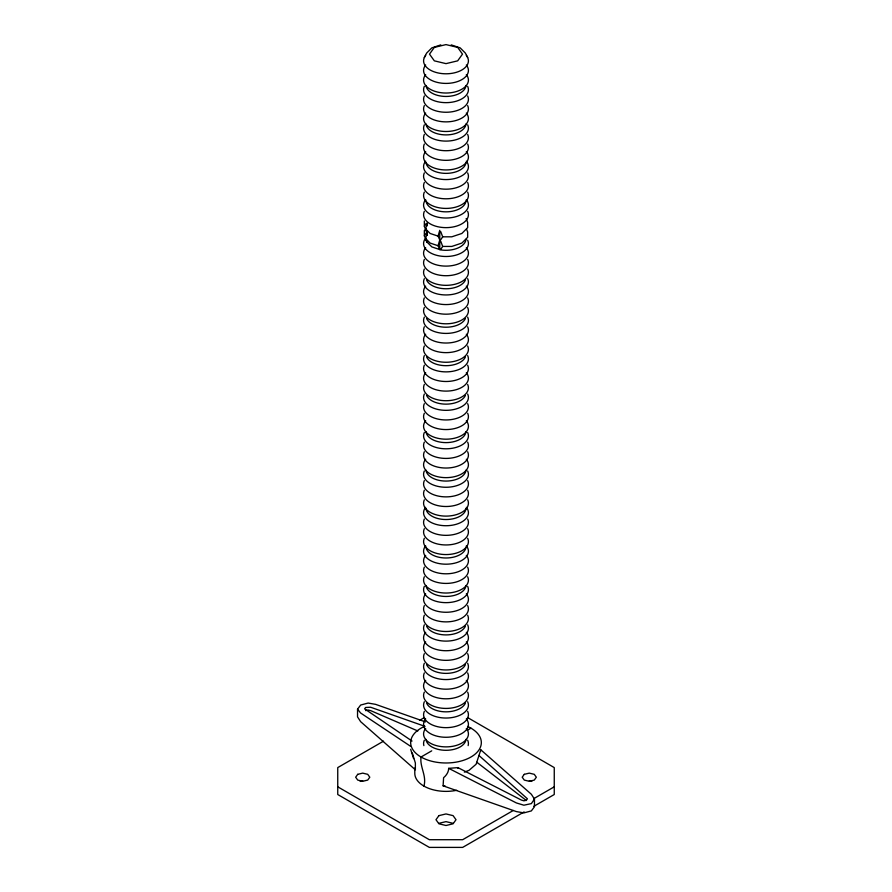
<?xml version="1.0" encoding="UTF-8"?>
<svg xmlns="http://www.w3.org/2000/svg" width="892" height="892" viewBox="0 0 892 892"><rect width="100%" height="100%" fill="white"/><g stroke="black" fill="none" stroke-linecap="round" stroke-linejoin="round"><path stroke-width="1.34" d="M427.268 235.466L427.268 232.723L425.573 228.898L427.268 223.111L427.268 225.854M426.276 228.642L424.347 230.582L424.347 235.845L427.268 242.334L425.573 238.51L427.268 232.723M439.767 249.548L438.061 245.724L439.767 239.937L438.061 236.112L439.767 230.314L439.767 249.548L440.726 249.37L442.677 246.437L440.726 241.219M478.959 755.468L480.799 749.804L531.376 794.293L534.464 799.087L534.464 806.781L531.353 810.906L523.872 812.902L516.39 811.597L443.112 785.83L443.592 777.724C446.323 775.449 448.709 772.026 448.687 768.346L457.908 767.622L521.385 800.057L523.883 800.815L526.369 800.28L527.406 798.775L478.959 755.468L476.116 764.221L469.047 770.32L464.353 772.138M424.347 57.501L426.666 53.052L431.839 47.867L440.815 44.879M440.726 239.758L442.677 236.815L440.726 231.608M426.309 231.429L424.347 226.233L426.309 223.29M424.347 235.845L426.309 232.901M534.464 799.087L531.353 803.614L523.872 805.208L516.39 802.945L448.687 768.346M412.305 752.982L415.371 763.006L415.371 769.807L360.624 721.661L357.536 716.867L357.536 709.173L360.647 705.048L368.128 703.052L375.61 704.357L425.473 721.896M383.549 741.152L337.745 767.588L337.745 794.516L429.342 847.4L462.658 847.4L524.128 811.91M419.708 720.279L424.525 717.491M431.728 750.83L421.013 757.018C419.641 767.087 426.9 775.784 423.934 786.097M467.408 730.225L470.987 728.173M513.279 810.482L462.658 839.707L429.342 839.707L337.745 786.822M533.762 798.652L554.255 786.822M533.762 806.346L554.255 794.516L554.255 767.588L467.475 717.491M365.62 710.612L368.117 710.01L370.615 710.612L417.835 730.972M360.223 781.414L362.721 780.823M438.92 823.327L446 821.632L453.08 823.327M442.677 236.815L451.798 236.815L461.855 233.47L467.653 227.661L467.653 222.398L466.182 218.495M442.677 246.437L451.798 246.437L461.855 243.081L467.653 237.283L467.653 232.009L466.672 229.411M443.112 785.83L445.041 785.941M529.279 780.823L531.777 781.414M451.185 44.879L460.16 47.867L465.334 53.052L467.653 57.501M438.061 236.112L430.145 233.47L425.573 228.898M438.061 245.724L430.145 243.081L425.573 238.51M425.016 726.378L370.615 707.244L365.631 707.479L364.594 708.85L412.037 741.051M410.353 746.147L360.624 713.009L357.536 709.173M476.796 762.225L526.38 800.537M413.598 758.579L410.666 749.325M457.908 767.622L457.908 768.346M480.799 749.804L480.799 750.874M424.347 220.96L424.347 226.233M414.791 767.979L414.791 773.364A31.209 18.018 0 0 0 456.693 790.29M466.338 65.016A22.423 12.945 0 0 1 446 83.413A22.423 12.945 0 0 1 425.662 65.016M466.338 55.404A22.423 12.945 0 0 1 446 73.791A22.423 12.945 0 0 1 425.662 55.404M466.338 74.627A22.423 12.945 0 0 1 446 93.024A22.423 12.945 0 0 1 425.662 74.627M465.992 85.509A20.025 11.563 0 0 1 446 96.448A20.025 11.563 0 0 1 426.008 85.509M467.653 105.579A22.423 12.945 0 0 1 446 121.87A22.423 12.945 0 0 1 424.347 105.579M467.653 95.957A22.423 12.945 0 0 1 446 112.258A22.423 12.945 0 0 1 424.347 95.957M466.338 113.094A22.423 12.945 0 0 1 446 131.492A22.423 12.945 0 0 1 425.662 113.094M465.992 123.966A20.025 11.563 0 0 1 446 134.904A20.025 11.563 0 0 1 426.008 123.966M467.653 86.346A22.423 12.945 0 0 1 446 102.647A22.423 12.945 0 0 1 424.347 86.346M467.653 144.036A22.423 12.945 0 0 1 446 160.337A22.423 12.945 0 0 1 424.347 144.036M467.653 134.424A22.423 12.945 0 0 1 446 150.715A22.423 12.945 0 0 1 424.347 134.424M466.338 151.551A22.423 12.945 0 0 1 446 169.948A22.423 12.945 0 0 1 425.662 151.551M465.992 162.433A20.025 11.563 0 0 1 446 173.371A20.025 11.563 0 0 1 426.008 162.433M467.653 124.813A22.423 12.945 0 0 1 446 141.103A22.423 12.945 0 0 1 424.347 124.813M467.653 182.503A22.423 12.945 0 0 1 446 198.793A22.423 12.945 0 0 1 424.347 182.503M467.653 172.881A22.423 12.945 0 0 1 446 189.182A22.423 12.945 0 0 1 424.347 172.881M465.992 200.89A20.025 11.563 0 0 1 446 211.839A20.025 11.563 0 0 1 426.008 200.89M467.653 192.115A22.423 12.945 0 0 1 446 208.416A22.423 12.945 0 0 1 424.347 192.115M466.338 161.173A22.423 12.945 0 0 1 446 179.571A22.423 12.945 0 0 1 425.662 161.173M467.653 211.348A22.423 12.945 0 0 1 446 227.638A22.423 12.945 0 0 1 424.347 211.348M465.992 239.357A20.025 11.563 0 0 1 440.815 249.905L431.839 246.906L426.666 241.732A20.025 11.563 0 0 1 426.008 239.357M466.338 199.63A22.423 12.945 0 0 1 446 218.027A22.423 12.945 0 0 1 425.662 199.63M467.653 259.427A22.423 12.945 0 0 1 446 275.717A22.423 12.945 0 0 1 424.347 259.427M466.338 247.708A22.423 12.945 0 0 1 446 266.106A22.423 12.945 0 0 1 425.662 247.708M465.334 280.188A20.025 11.563 0 0 1 446 288.763A20.025 11.563 0 0 1 426.666 280.188M467.653 269.038A22.423 12.945 0 0 1 446 285.34A22.423 12.945 0 0 1 424.347 269.038M467.653 240.193A22.423 12.945 0 0 1 444.071 256.439A22.423 12.945 0 0 1 425.662 238.097M467.653 297.883A22.423 12.945 0 0 1 446 314.185A22.423 12.945 0 0 1 424.347 297.883M466.338 286.176A22.423 12.945 0 0 1 446 304.573A22.423 12.945 0 0 1 425.662 286.176M465.334 318.656A20.025 11.563 0 0 1 446 327.219A20.025 11.563 0 0 1 426.666 318.656M467.653 307.506A22.423 12.945 0 0 1 446 323.796A22.423 12.945 0 0 1 424.347 307.506M467.653 278.661A22.423 12.945 0 0 1 446 294.951A22.423 12.945 0 0 1 424.347 278.661M466.338 334.255A22.423 12.945 0 0 1 446 352.641A22.423 12.945 0 0 1 425.662 334.255M467.653 326.74A22.423 12.945 0 0 1 446 343.03A22.423 12.945 0 0 1 424.347 326.74M465.334 357.112A20.025 11.563 0 0 1 446 365.687A20.025 11.563 0 0 1 426.666 357.112M467.653 345.962A22.423 12.945 0 0 1 446 362.263A22.423 12.945 0 0 1 424.347 345.962M467.653 317.117A22.423 12.945 0 0 1 446 333.418A22.423 12.945 0 0 1 424.347 317.117M466.338 372.711A22.423 12.945 0 0 1 446 391.109A22.423 12.945 0 0 1 425.662 372.711M467.653 365.196A22.423 12.945 0 0 1 446 381.497A22.423 12.945 0 0 1 424.347 365.196M465.334 395.58A20.025 11.563 0 0 1 446 404.143A20.025 11.563 0 0 1 426.666 395.58M467.653 384.43A22.423 12.945 0 0 1 446 400.72A22.423 12.945 0 0 1 424.347 384.43M467.653 355.585A22.423 12.945 0 0 1 446 371.875A22.423 12.945 0 0 1 424.347 355.585M467.653 413.275A22.423 12.945 0 0 1 446 429.565A22.423 12.945 0 0 1 424.347 413.275M467.653 403.663A22.423 12.945 0 0 1 446 419.954A22.423 12.945 0 0 1 424.347 403.663M466.338 420.79A22.423 12.945 0 0 1 446 439.187A22.423 12.945 0 0 1 425.662 420.79M465.992 431.661A20.025 11.563 0 0 1 446 442.61A20.025 11.563 0 0 1 426.008 431.661M467.653 394.041A22.423 12.945 0 0 1 446 410.342A22.423 12.945 0 0 1 424.347 394.041M467.653 451.731A22.423 12.945 0 0 1 446 468.032A22.423 12.945 0 0 1 424.347 451.731M467.653 442.12A22.423 12.945 0 0 1 446 458.421A22.423 12.945 0 0 1 424.347 442.12M466.338 459.257A22.423 12.945 0 0 1 446 477.644A22.423 12.945 0 0 1 425.662 459.257M465.992 470.129A20.025 11.563 0 0 1 446 481.067A20.025 11.563 0 0 1 426.008 470.129M467.653 432.508A22.423 12.945 0 0 1 446 448.799A22.423 12.945 0 0 1 424.347 432.508M467.653 490.199A22.423 12.945 0 0 1 446 506.5A22.423 12.945 0 0 1 424.347 490.199M467.653 480.587A22.423 12.945 0 0 1 446 496.877A22.423 12.945 0 0 1 424.347 480.587M465.992 508.596A20.025 11.563 0 0 1 446 519.534A20.025 11.563 0 0 1 426.008 508.596M467.653 499.81A22.423 12.945 0 0 1 446 516.111A22.423 12.945 0 0 1 424.347 499.81M467.653 470.965A22.423 12.945 0 0 1 446 487.266A22.423 12.945 0 0 1 424.347 470.965M467.653 528.666A22.423 12.945 0 0 1 446 544.956A22.423 12.945 0 0 1 424.347 528.666M467.653 519.044A22.423 12.945 0 0 1 446 535.345A22.423 12.945 0 0 1 424.347 519.044M465.992 547.052A20.025 11.563 0 0 1 446 557.991A20.025 11.563 0 0 1 426.008 547.052M467.653 538.277A22.423 12.945 0 0 1 446 554.568A22.423 12.945 0 0 1 424.347 538.277M466.338 507.325A22.423 12.945 0 0 1 446 525.722A22.423 12.945 0 0 1 425.662 507.325M467.653 567.122A22.423 12.945 0 0 1 446 583.424A22.423 12.945 0 0 1 424.347 567.122M466.338 555.404A22.423 12.945 0 0 1 446 573.801A22.423 12.945 0 0 1 425.662 555.404M465.992 585.52A20.025 11.563 0 0 1 446 596.458A20.025 11.563 0 0 1 426.008 585.52M467.653 576.734A22.423 12.945 0 0 1 446 593.035A22.423 12.945 0 0 1 424.347 576.734M466.338 545.793A22.423 12.945 0 0 1 446 564.19A22.423 12.945 0 0 1 425.662 545.793M467.653 605.59A22.423 12.945 0 0 1 446 621.88A22.423 12.945 0 0 1 424.347 605.59M466.338 593.871A22.423 12.945 0 0 1 446 612.269A22.423 12.945 0 0 1 425.662 593.871M465.334 626.351A20.025 11.563 0 0 1 446 634.914A20.025 11.563 0 0 1 426.666 626.351M467.653 615.201A22.423 12.945 0 0 1 446 631.491A22.423 12.945 0 0 1 424.347 615.201M467.653 586.356A22.423 12.945 0 0 1 446 602.646A22.423 12.945 0 0 1 424.347 586.356M466.338 641.95A22.423 12.945 0 0 1 446 660.348A22.423 12.945 0 0 1 425.662 641.95M466.338 632.328A22.423 12.945 0 0 1 446 650.725A22.423 12.945 0 0 1 425.662 632.328M465.334 664.808A20.025 11.563 0 0 1 446 673.382A20.025 11.563 0 0 1 426.666 664.808M467.653 653.658A22.423 12.945 0 0 1 446 669.959A22.423 12.945 0 0 1 424.347 653.658M467.653 624.813A22.423 12.945 0 0 1 446 641.114A22.423 12.945 0 0 1 424.347 624.813M466.338 680.406A22.423 12.945 0 0 1 446 698.804A22.423 12.945 0 0 1 425.662 680.406M467.653 672.891A22.423 12.945 0 0 1 446 689.193A22.423 12.945 0 0 1 424.347 672.891M465.334 703.275A20.025 11.563 0 0 1 446 711.838A20.025 11.563 0 0 1 426.666 703.275M467.653 692.125A22.423 12.945 0 0 1 446 708.426A22.423 12.945 0 0 1 424.347 692.125M467.653 663.28A22.423 12.945 0 0 1 446 679.57A22.423 12.945 0 0 1 424.347 663.28M466.338 718.874A22.423 12.945 0 0 1 446 737.271A22.423 12.945 0 0 1 425.662 718.874M467.653 711.359A22.423 12.945 0 0 1 446 727.649A22.423 12.945 0 0 1 424.347 711.359M466.338 728.485A22.423 12.945 0 0 1 446 746.883A22.423 12.945 0 0 1 425.662 728.485M465.992 739.368A20.025 11.563 0 0 1 446 750.306A20.025 11.563 0 0 1 426.008 739.368M467.653 701.736A22.423 12.945 0 0 1 446 718.038A22.423 12.945 0 0 1 424.347 701.736M423.867 745.612A22.423 12.945 0 0 1 424.347 740.204M467.653 740.204A22.423 12.945 0 0 1 468.133 745.612M467.531 726.423A35.334 20.393 0 0 1 472.046 756.371A35.334 20.393 0 0 1 419.954 756.371A35.334 20.393 0 0 1 424.469 726.423M434.337 47.388L429.509 54.122L434.337 60.846L446 63.633L457.663 60.846L462.491 54.122L457.663 47.388L446 44.6L434.337 47.388M357.725 774.323L355.663 777.211L357.725 780.087L362.721 781.292L367.716 780.087L369.79 777.211L367.716 774.323L362.721 773.13L357.725 774.323M438.92 815.634L435.987 819.715L438.92 823.807L446 825.501L453.08 823.807L456.013 819.715L453.08 815.634L446 813.939L438.92 815.634M524.284 774.323L522.21 777.211L524.284 780.087L529.279 781.292L534.275 780.087L536.337 777.211L534.275 774.323L529.279 773.13L524.284 774.323"/></g></svg>
